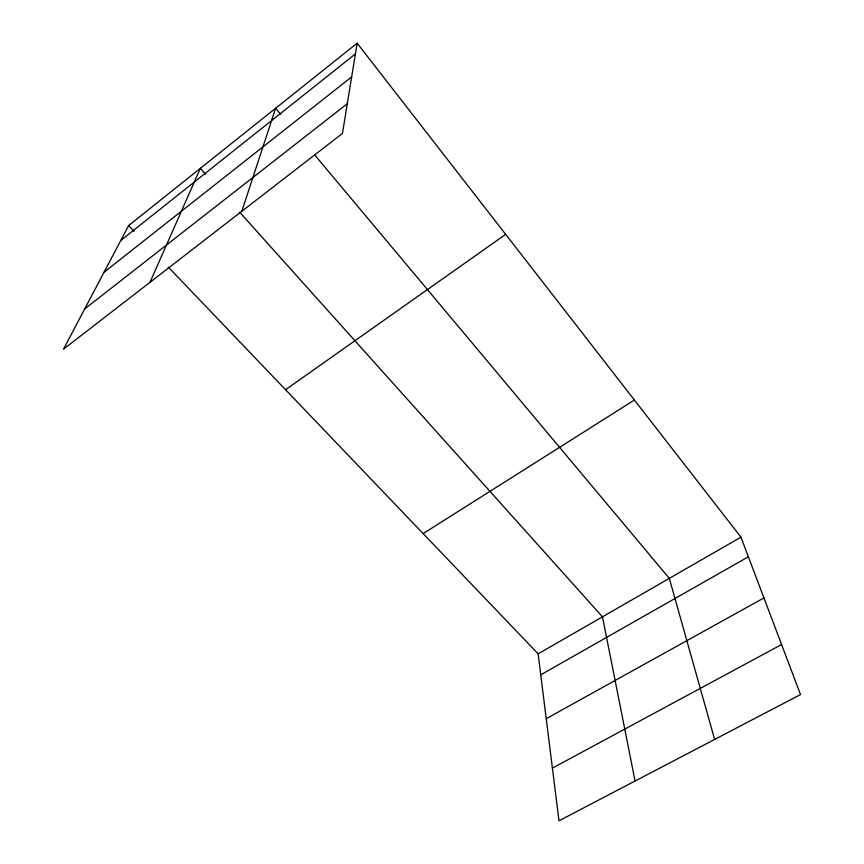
<?xml version="1.0" encoding="UTF-8"?>
<svg xmlns="http://www.w3.org/2000/svg" width="864" height="864" viewBox="0 0 864 864"><rect width="100%" height="100%" fill="white"/><g stroke="black" fill="none" stroke-linecap="round" stroke-linejoin="round"><path stroke-width="1.3" d="M357.145 43.2L342.457 133.434L63.493 349.218L128.617 225.59L357.145 43.2L740.956 537.17L800.507 694.559L558.986 820.8L538.132 653.832L168.199 266.987M241.812 211.291L275.605 108.27L280.789 114.458M150.001 282.301L200.34 168.34L205.697 174.323M120.744 240.516L355.396 53.935M104.026 272.268L351.659 76.907M84.694 308.966L347.296 103.712M285.563 389.707L505.667 234.36M423.144 533.585L634.403 400.043M538.132 653.832L740.956 537.17M540.756 674.827L748.375 556.783M546.232 718.686L763.938 597.92M552.409 768.118L781.574 644.544M128.617 225.59L134.136 231.368M239.641 212.166L602.478 616.82L635.072 781.034M314.496 154.71L669.319 578.372L714.636 739.444"/></g></svg>
